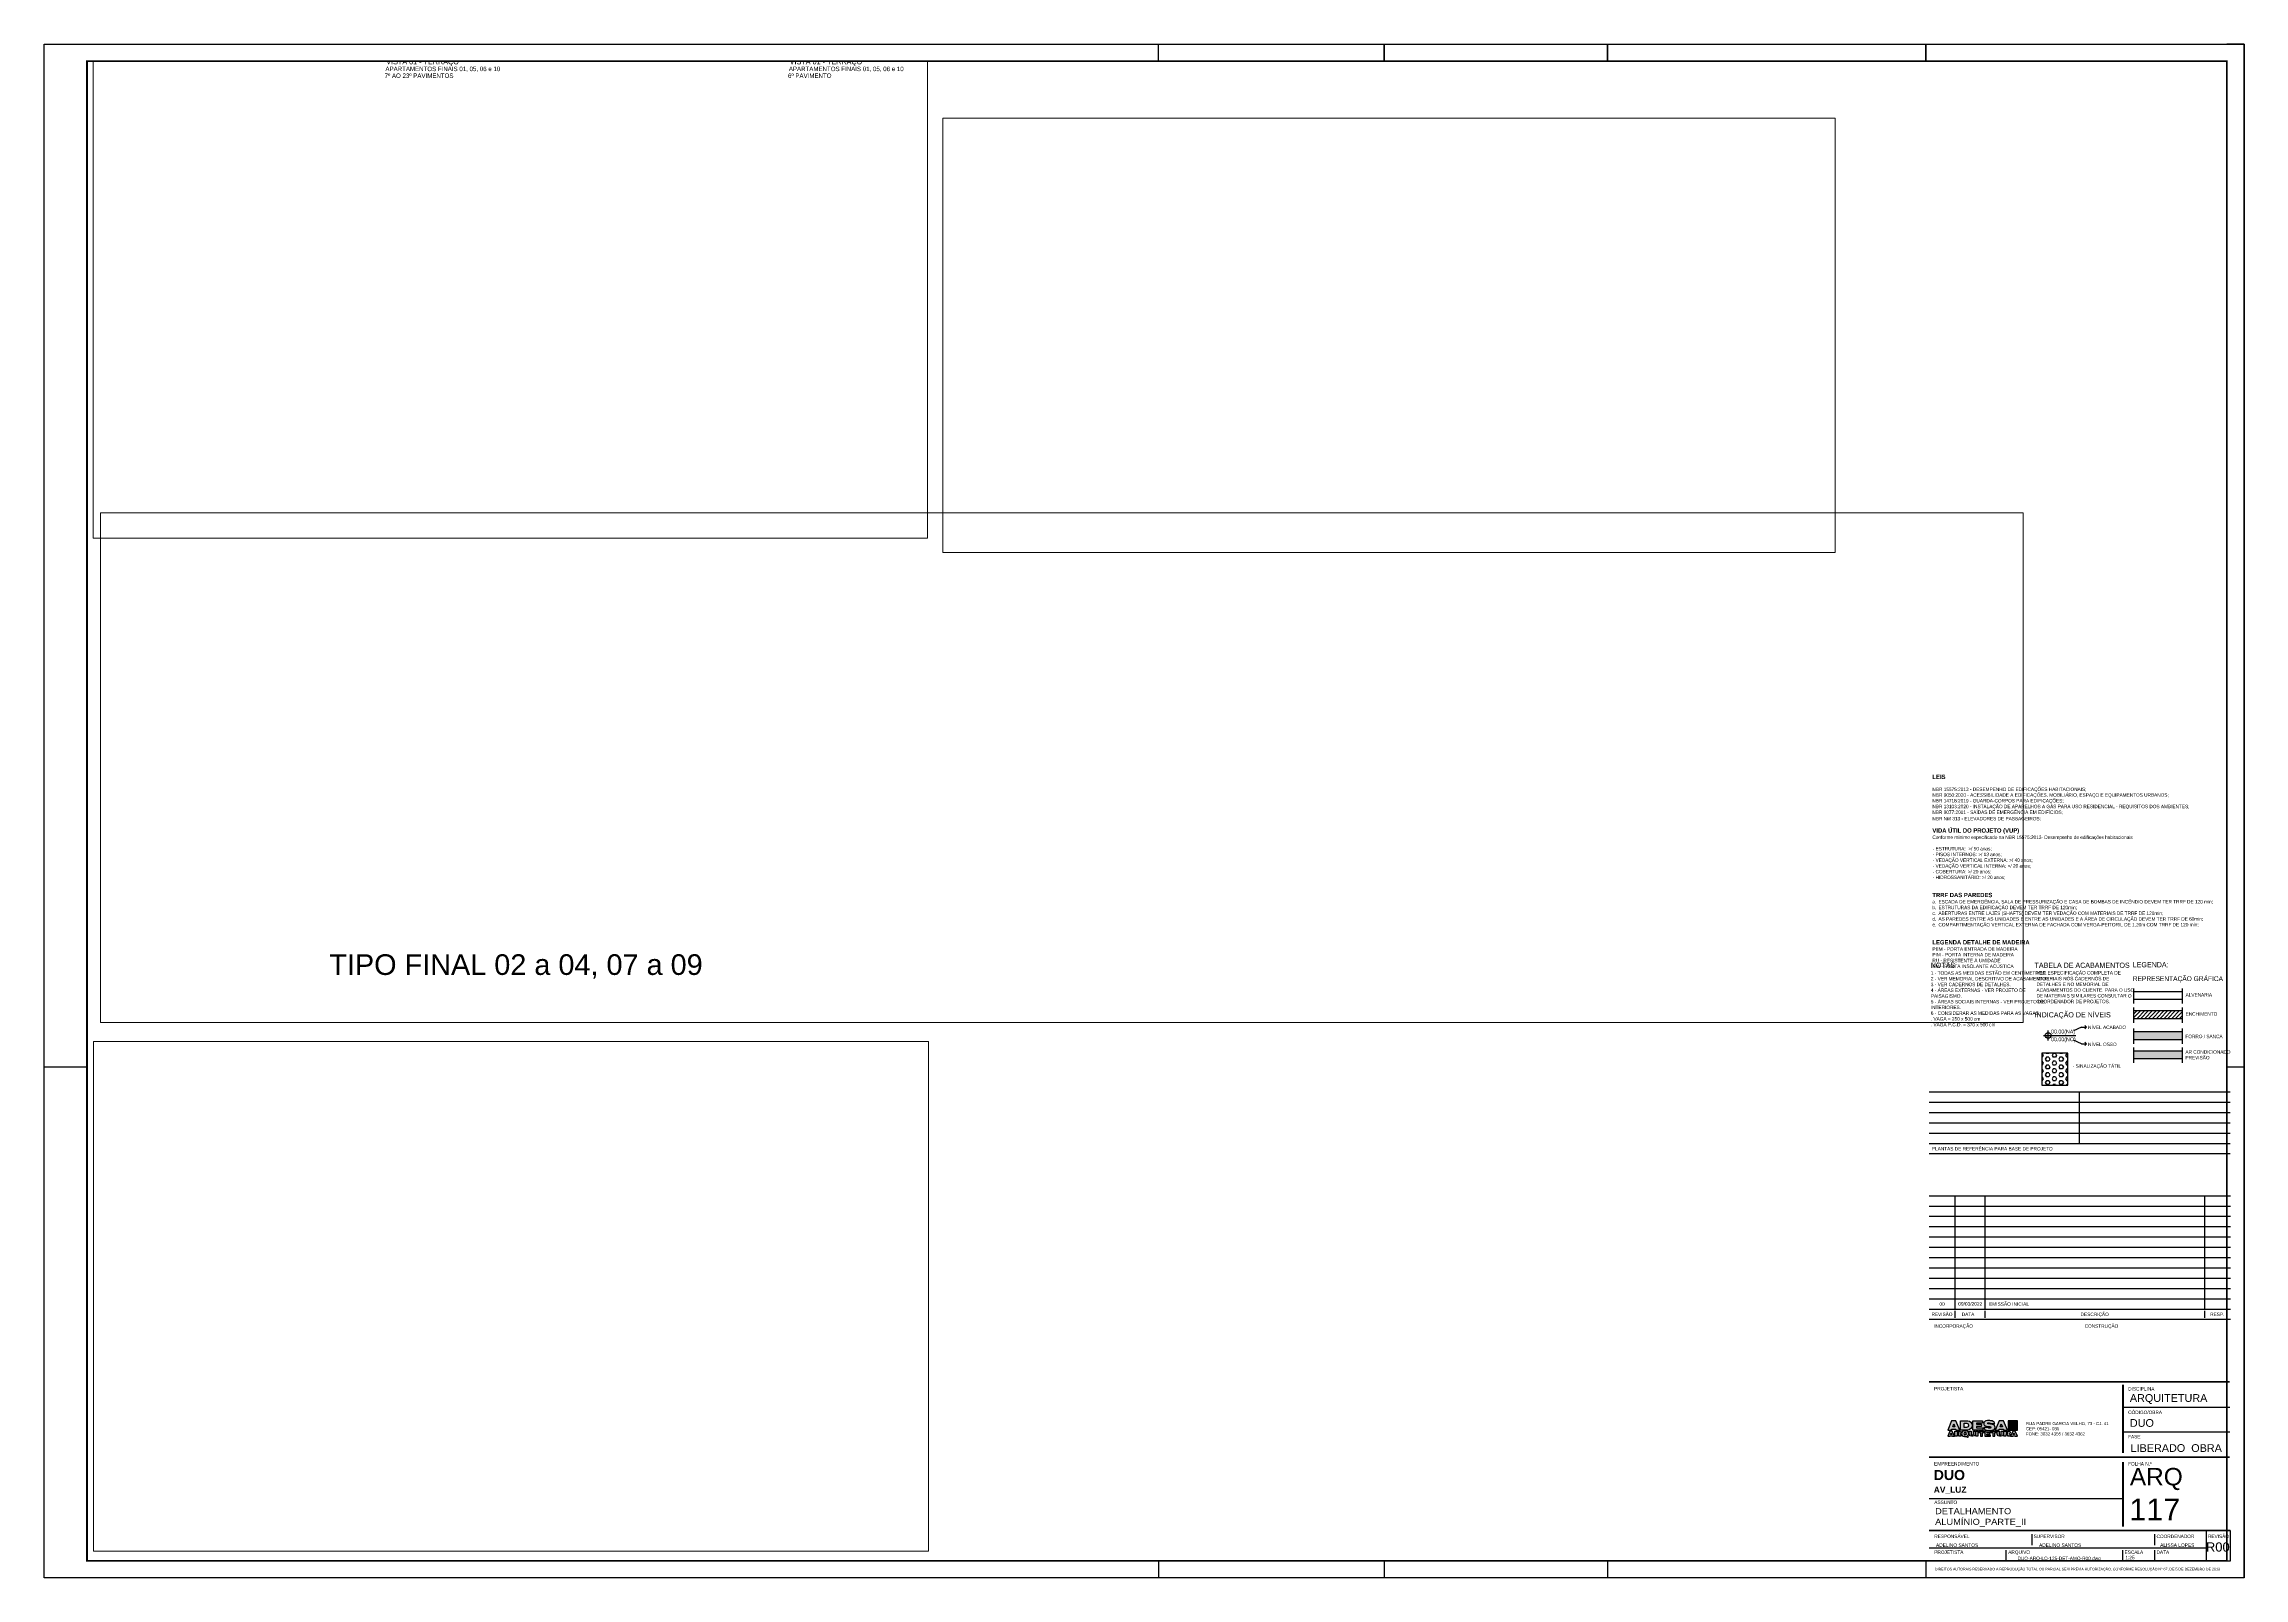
# Paper-space layout 'Layout1 (2)' of a CAD drawing. Header units: metres. Extents: x 2 to 1281, y 2 to 894.
# The model-space entities are those that its viewports show. They can reach past a viewport. Long polylines and large blocks are cut down to what shows.
import ezdxf
from ezdxf.enums import TextEntityAlignment as Align

# ---------------------------------------------------------------- set-up
doc = ezdxf.new("R2010")
doc.units = ezdxf.units.M
for name, color, linetype in [('ARQ-AUX', 7, 'Continuous'), ('ARQ-AUX1', 1, 'Continuous'), ('ARQ-AUX2', 2, 'Continuous'), ('ARQ-DIM', 2, 'Continuous'), ('ARQ-DIM - EMBASAM', 2, 'Continuous'), ('ARQ-DRYWALL', 7, 'Continuous'), ('ARQ-FOLHA', 7, 'Continuous'), ('ARQ-SIM', 1, 'Continuous'), ('ARQ-TXT', 2, 'Continuous'), ('FOLHA', 7, 'Continuous')]:
    doc.layers.add(name, color=color, linetype=linetype)
doc.layers.add('ARQ-FORRO', color=9, linetype='Continuous', lineweight=5)
doc.styles.add('Adesa', font='ARIALN.TTF')
doc.styles.add('Arial', font='arial.ttf')
doc.styles.add('RL CARIMBO', font='arial.ttf', dxfattribs={"width": 0.9, "height": 15})
doc.styles.get("Standard").update_dxf_attribs({"font": 'arial.ttf'})

# ---------------------------------------------------------------- blocks, each defined once
blk = doc.blocks.new('FL-A0')
for p, q in [((-1000, 0), (-1000, 892)), ((-352, 882), (-352, 892)), ((-221, 892), (-221, 882)), ((-221, 882), (-221, 892)), ((-91, 892), (-91, 882)), ((-91, 882), (-91, 892)), ((94, 892), (94, 882)), ((94, 882), (94, 892)), ((279, 0), (279, 892)), ((-352, 10), (-352, 0)), ((-221, 10), (-221, 0)), ((-221, 10), (-221, 0)), ((-91, 10), (-91, 0)), ((-91, 10), (-91, 0)), ((94, 10), (94, 0)), ((94, 10), (94, 0))]:
    blk.add_line(p, q)
at = {"const_width": 1}
blk.add_lwpolyline([(-975, 882), (269, 882), (269, 10), (-975, 10)], close=True, dxfattribs=at)
at = {"layer": 'FOLHA'}
for p, q in [((-1000, 0), (-1000, 892)), ((-1000, 892), (279, 892)), ((279, 892), (269, 892)), ((279, 892), (279, 0)), ((-975, 297), (-1000, 297)), ((279, 297), (269, 297)), ((279, 0), (-1000, 0))]:
    blk.add_line(p, q, dxfattribs=at)
blk = doc.blocks.new('CARIMBO-JARDINS')
at = {"color": 2}
for p, q in [((-176.2, 274.3), (-1.2, 274.3)), ((-88.7, 244.3), (-88.7, 274.3)), ((-176.2, 268.3), (-1.2, 268.3)), ((-176.2, 262.3), (-1.2, 262.3)), ((-176.2, 256.3), (-1.2, 256.3)), ((-176.2, 250.3), (-1.2, 250.3)), ((-176.2, 214), (-1, 214)), ((-176.2, 208), (-1, 208)), ((-161.2, 214), (-161.2, 148)), ((-143.8, 214), (-143.8, 148)), ((-16.2, 214), (-16.2, 148)), ((-176.2, 202), (-1, 202)), ((-176.2, 196), (-1, 196)), ((-176.2, 190), (-1, 190)), ((-176.2, 184), (-1, 184)), ((-176.2, 178), (-1, 178)), ((-176.2, 172), (-1, 172)), ((-176.2, 166), (-1, 166)), ((-176.2, 160), (-1, 160)), ((-176.2, 154), (-1, 154)), ((-63.5, 91.1), (-1.4, 91.1)), ((-63.5, 76.6), (-1.4, 76.6))]:
    blk.add_line(p, q, dxfattribs=at)
at = {"color": 3}
for p, q in [((-176.2, 244.3), (-1.2, 244.3)), ((-1.2, 238.3), (-176.2, 238.3)), ((-176.2, 148), (-1, 148)), ((-1, 142), (-176.2, 142)), ((-161.2, 147), (-161.2, 143)), ((-143.8, 147), (-143.8, 143)), ((-16.2, 147), (-16.2, 143))]:
    blk.add_line(p, q, dxfattribs=at)
at = {"color": 3, "linetype": 'Continuous', "const_width": 1}
for points in [[(-176.2, 105.7), (-1.4, 105.7)], [(-63.5, 64.4), (-63.5, 104.2)], [(-176.2, 62), (-1.4, 62)], [(-63.5, 21.6), (-63.5, 59.1)], [(-176.2, 19.3), (-1, 19.3)]]:
    blk.add_lwpolyline(points, dxfattribs=at)
at = {"color": 2}
for points in [[(-176.2, 38), (-63.5, 38)], [(-176.2, 9.3), (-15, 9.3)]]:
    blk.add_lwpolyline(points, dxfattribs=at)
at = {"color": 2, "linetype": 'Continuous', "ltscale": 0.5}
for points in [[(-116.3, 10.7), (-116.3, 17.2)], [(-44.9, 10.7), (-44.9, 17.2)], [(-15, 1.5), (-15, 19.3)], [(-131.4, 1.5), (-131.4, 7.9)], [(-63.5, 1.5), (-63.5, 7.9)], [(-44.9, 1.5), (-44.9, 7.9)]]:
    blk.add_lwpolyline(points, dxfattribs=at)
at = {"color": 2, "style": 'RL CARIMBO', "width": 0.9}
blk.add_text('PLANTAS DE REFERÊNCIA PARA BASE DE PROJETO', height=2, dxfattribs=at).set_placement((-174.6, 240.3))
for s, p in [('REVISÃO', (-168.7, 146)), ('DATA ', (-153.2, 146)), ('RESP.', (-8.7, 146))]:
    blk.add_text(s, height=2, dxfattribs=at).set_placement(p, align=Align.TOP_CENTER)
blk.add_text('DESCRIÇÃO', height=2, dxfattribs=at).set_placement((-88.1, 146), align=Align.TOP_LEFT)
at = {"color": 3, "style": 'RL CARIMBO', "width": 0.9}
for s, p in [('INCORPORAÇÃO', (-173.3, 137.2)), ('CONSTRUÇÃO', (-85.8, 137.2)), ('PROJETISTA', (-173.3, 100.8)), ('DISCIPLINA', (-60.5, 100.7)), ('CÓDIGO/OBRA', (-60.5, 87)), ('FASE', (-60.5, 72.9)), ('EMPREENDIMENTO', (-173.3, 57.1)), ('FOLHA N.º', (-60.5, 57.1)), ('ASSUNTO', (-173.2, 34.7)), ('RESPONSÁVEL', (-173.2, 14.9)), ('SUPERVISOR', (-115.4, 14.9)), ('COORDENADOR', (-44, 14.9)), ('REVISÃO', (-14.1, 14.9)), ('PROJETISTA', (-173.2, 5.7)), ('ARQUIVO', (-130.2, 5.7)), ('ESCALA', (-62.6, 5.7)), ('DATA', (-44, 5.7))]:
    blk.add_text(s, height=2, dxfattribs=at).set_placement(p)
blk = doc.blocks.new('LOGO ADESA')
at = {"layer": 'FOLHA', "true_color": 0x006983}
h = blk.add_hatch(color=146, dxfattribs=at)
h.dxf.hatch_style = 1
h.paths.add_polyline_path([(4, 4.5), (2.9, 4.5), (1.9, 4.5), (0, 0), (1.8, 0), (1.9, 0.4), (2.9, 0.4), (4, 0.4), (4.1, 0), (5.9, 0)])
h.paths.add_polyline_path([(3.5, 1.5), (2.9, 1.5), (2.4, 1.5), (2.9, 3.1)], flags=16)
h.paths.add_polyline_path([(6.2, 4.5), (6.2, 0), (9.7, 0, 0.948907), (9.7, 4.5)])
h.paths.add_polyline_path([(8, 3.4), (8.9, 3.4, -0.931092), (9.1, 1.2), (8, 1.2)], flags=16)
h.paths.add_polyline_path([(16.8, 3.4), (16.8, 4.5), (12.2, 4.5), (12.2, 0), (17, 0), (17, 1.1), (13.9, 1.1), (13.9, 1.7), (16.3, 1.7), (16.3, 2.8), (13.9, 2.8), (13.9, 3.4)])
h.paths.add_polyline_path([(20.5, 3.4, -0.237413), (20.7, 3.2), (22.7, 3.2, 0.178244), (22.4, 3.9, 0.159561), (21.6, 4.4, 0.040162), (20, 4.6, 0.078066), (18.5, 4.4, 0.12263), (17.7, 4, 0.165276), (17.4, 3.5, 0.071413), (17.4, 2.9, 0.094699), (17.5, 2.6, 0.166692), (18.2, 2, 0.094522), (19.5, 1.7, -0.029062), (20.1, 1.7, -0.020422), (20.5, 1.6, -0.002895), (20.6, 1.6, -0.253582), (20.9, 1.4, -0.244103), (20.8, 1.2, -0.158589), (20.6, 1, -0.13145), (19.9, 1, -0.045808), (19.6, 1.1, -0.270689), (19.4, 1.3), (17.3, 1.3, 0.28517), (18.6, 0, 0.068195), (20.1, -0.2, 0.078133), (22, 0.1, 0.324293), (22.9, 1.4, 0.386526), (21.7, 2.7), (19.7, 3, -0.100578), (19.4, 3.1, -0.633349), (19.4, 3.5, -0.221103)])
h.paths.add_polyline_path([(24.9, 4.5), (23, 0), (24.8, 0), (24.9, 0.4), (25.9, 0.4), (26.9, 0.4), (27, 0), (28.9, 0), (26.9, 4.5), (25.9, 4.5)])
h.paths.add_polyline_path([(25.9, 3.1), (26.5, 1.5), (25.9, 1.5), (25.3, 1.5)], flags=16)
h.paths.add_polyline_path([(32, -0.5), (31.4, -0.5), (30.3, -3), (31.4, -3), (31.4, -2.8), (32, -2.8), (32.6, -2.8), (32.6, -3), (33.7, -3), (32.6, -0.5)])
h.paths.add_polyline_path([(32, -1.3), (32.3, -2.1), (32, -2.1), (31.7, -2.1)], flags=16)
h.paths.add_polyline_path([(27.1, -0.5), (27.1, -3), (28.1, -3), (28.1, -2.3), (28.9, -2.3, -0.29686), (29, -2.4), (29, -3), (30.1, -3), (30.1, -2.2, 0.285546), (29.7, -1.8, 0.266418), (30.1, -1.4), (30.1, -0.9, 0.296968), (29.3, -0.5)])
h.paths.add_polyline_path([(28.2, -1.1), (28.9, -1.1, -0.918201), (28.9, -1.6), (28.2, -1.6)], flags=16)
h.paths.add_polyline_path([(1.7, -0.5), (1.1, -0.5), (0, -3), (1, -3), (1.1, -2.8), (1.7, -2.8), (2.2, -2.8), (2.3, -3), (3.3, -3), (2.2, -0.5)])
h.paths.add_polyline_path([(1.7, -1.3), (2, -2.1), (1.7, -2.1), (1.3, -2.1)], flags=16)
h.paths.add_polyline_path([(3.5, -0.5), (3.5, -3), (4.5, -3), (4.5, -2.2), (5.3, -2.2, -0.29686), (5.4, -2.4), (5.4, -3), (6.4, -3), (6.4, -2.2, 0.285546), (6.1, -1.8, 0.266418), (6.4, -1.4), (6.4, -0.9, 0.296968), (5.7, -0.5)])
h.paths.add_polyline_path([(4.6, -1.1), (5.3, -1.1, -0.918201), (5.3, -1.6), (4.6, -1.6)], flags=16)
h.paths.add_polyline_path([(8.1, -0.4, 0.187369), (7, -0.9, 0.315446), (7, -2.6, 0.187369), (8.1, -3.1), (8.8, -3.1, 0.0369), (9, -3), (9.5, -3.5), (10, -3.1), (9.7, -2.7, 0.043768), (9.9, -2.6, 0.315446), (9.9, -0.9, 0.187369), (8.8, -0.4)])
h.paths.add_polyline_path([(8.8, -1.2, -0.329329), (9, -2.1), (8.8, -1.8), (8.3, -2.2), (8.5, -2.4, -0.179141), (8.1, -2.3, -0.447153), (8.1, -1.2, -0.305995)], flags=16)
h.paths.add_polyline_path([(12.4, -1.9, -0.17674), (12.3, -2.2, -0.173532), (12, -2.3), (11.8, -2.3), (11.7, -2.3, -0.173532), (11.4, -2.2, -0.152792), (11.3, -2), (11.3, -0.5), (10.4, -0.5), (10.4, -2, 0.102402), (10.5, -2.3, 0.302428), (11.5, -3), (11.8, -3), (12.2, -3, 0.295825), (13.2, -2.3, 0.102402), (13.3, -2), (13.3, -0.5), (12.4, -0.5)])
h.paths.add_polyline_path([(14.6, -0.5), (13.6, -0.5), (13.6, -3), (14.6, -3)])
h.paths.add_polyline_path([(16.8, -1.1), (17.7, -1.1), (17.7, -0.5), (14.9, -0.5), (14.9, -1.1), (15.8, -1.1), (15.8, -3), (16.8, -3)])
h.paths.add_polyline_path([(18, -0.5), (18, -3), (20.7, -3), (20.7, -2.4), (18.9, -2.4), (18.9, -2), (20.3, -2), (20.3, -1.4), (18.9, -1.4), (18.9, -1.1), (20.6, -1.1), (20.6, -0.5)])
h.paths.add_polyline_path([(20.9, -0.5), (20.9, -1.1), (21.8, -1.1), (21.8, -3), (22.7, -3), (22.7, -1.1), (23.6, -1.1), (23.6, -0.5)])
h.paths.add_polyline_path([(25.9, -1.9, -0.17674), (25.8, -2.2, -0.173532), (25.6, -2.3), (25.4, -2.3), (25.2, -2.3, -0.173532), (25, -2.2, -0.152792), (24.9, -2), (24.9, -0.5), (23.9, -0.5), (23.9, -2, 0.102402), (24, -2.3, 0.302428), (25.1, -3), (25.4, -3), (25.8, -3, 0.295825), (26.8, -2.3, 0.102402), (26.8, -2), (26.8, -0.5), (25.9, -0.5)])
at = {"layer": 'FOLHA'}
h = blk.add_hatch(color=7, dxfattribs=at)
h.dxf.hatch_style = 1
h.paths.add_polyline_path([(29.2, 0), (33.7, 0), (33.7, 4.5), (29.2, 4.5)])
at = {"color": 7}
blk.add_lwpolyline([(29.2, 0), (33.7, 0), (33.7, 4.5), (29.2, 4.5)], close=True, dxfattribs=at)
at = {"layer": 'FOLHA', "color": 146, "true_color": 0x006983}
for points in [[(2.9, 4.5), (1.9, 4.5), (0, 0), (1.8, 0), (1.9, 0.4), (2.9, 0.4), (4, 0.4), (4.1, 0), (5.9, 0), (4, 4.5)], [(2.9, 1.5), (2.4, 1.5), (2.9, 3.1), (3.5, 1.5)], [(17, 0), (12.2, 0), (12.2, 4.5), (16.8, 4.5), (16.8, 3.4), (13.9, 3.4), (13.9, 2.8), (16.3, 2.8), (16.3, 1.7), (13.9, 1.7), (13.9, 1.1), (17, 1.1)], [(25.9, 4.5), (24.9, 4.5), (23, 0), (24.8, 0), (24.9, 0.4), (25.9, 0.4), (26.9, 0.4), (27, 0), (28.9, 0), (26.9, 4.5)], [(25.9, 1.5), (25.3, 1.5), (25.9, 3.1), (26.5, 1.5)], [(1.7, -0.5), (1.1, -0.5), (0, -3), (1, -3), (1.1, -2.8), (1.7, -2.8), (2.2, -2.8), (2.3, -3), (3.3, -3), (2.2, -0.5)], [(1.7, -2.1), (1.3, -2.1), (1.7, -1.3), (2, -2.1)], [(13.6, -0.5), (14.6, -0.5), (14.6, -3), (13.6, -3)], [(32, -0.5), (31.4, -0.5), (30.3, -3), (31.4, -3), (31.4, -2.8), (32, -2.8), (32.6, -2.8), (32.6, -3), (33.7, -3), (32.6, -0.5)], [(32, -2.1), (31.7, -2.1), (32, -1.3), (32.3, -2.1)]]:
    blk.add_lwpolyline(points, close=True, dxfattribs=at)
for points in [[(6.2, 0), (6.2, 4.5), (9.7, 4.5, -0.948907), (9.7, 0)], [(8, 1.2), (8, 3.4), (8.9, 3.4, -0.931092), (9.1, 1.2)], [(5.7, -0.5, -0.296968), (6.4, -0.9), (6.4, -1.4, -0.266418), (6.1, -1.8, -0.285546), (6.4, -2.2), (6.4, -3), (5.4, -3), (5.4, -2.4, 0.29686), (5.3, -2.2), (4.5, -2.2), (4.5, -3), (3.5, -3), (3.5, -0.5)], [(4.6, -1.6), (5.3, -1.6, 0.885214), (5.3, -1.1), (4.6, -1.1)], [(7, -2.6, 0.187369), (8.1, -3.1), (8.8, -3.1, 0.0369), (9, -3), (9.5, -3.5), (10, -3.1), (9.7, -2.7, 0.043768), (9.9, -2.6, 0.315446), (9.9, -0.9, 0.187369), (8.8, -0.4), (8.1, -0.4, 0.187369), (7, -0.9, 0.315446)], [(11.8, -3), (11.5, -3, -0.295825), (10.5, -2.3, -0.102402), (10.4, -2), (10.4, -0.5), (10.4, -0.5), (11.3, -0.5), (11.3, -1.9, 0.17674), (11.4, -2.2, 0.159698), (11.6, -2.3, 0.071182), (11.7, -2.3), (11.8, -2.3), (12, -2.3, 0.071182), (12.1, -2.3, 0.159698), (12.3, -2.2, 0.17674), (12.4, -1.9), (12.4, -0.5), (13.3, -0.5), (13.3, -0.5), (13.3, -2, -0.102402), (13.2, -2.3, -0.295825), (12.2, -3)], [(25.4, -3), (25, -3, -0.295825), (24, -2.3, -0.102402), (23.9, -2), (23.9, -0.5), (23.9, -0.5), (24.9, -0.5), (24.9, -1.9, 0.17674), (25, -2.2, 0.159698), (25.2, -2.3, 0.071182), (25.2, -2.3), (25.4, -2.3), (25.6, -2.3, 0.071182), (25.6, -2.3, 0.159698), (25.8, -2.2, 0.17674), (25.9, -1.9), (25.9, -0.5), (26.8, -0.5), (26.8, -0.5), (26.8, -2, -0.102402), (26.8, -2.3, -0.295825), (25.8, -3)], [(29.3, -0.5, -0.296968), (30.1, -0.9), (30.1, -1.4, -0.266418), (29.7, -1.8, -0.285546), (30.1, -2.2), (30.1, -3), (29, -3), (29, -2.4, 0.29686), (28.9, -2.3), (28.1, -2.3), (28.1, -3), (27.1, -3), (27.1, -0.5)], [(28.2, -1.6), (28.9, -1.6, 0.885214), (28.9, -1.1), (28.2, -1.1)]]:
    blk.add_lwpolyline(points, format="xyb", close=True, dxfattribs=at)
for points in [[(17.3, 1.3), (17.3, 1.3, 0.283261), (18.6, 0, 0.068195), (20.1, -0.2, 0.078133), (22, 0.1, 0.324293), (22.9, 1.4, 0.386526), (21.7, 2.7), (19.7, 3, -0.100578), (19.4, 3.1, -0.633349), (19.4, 3.5, -0.221103), (20.5, 3.4, -0.237413), (20.7, 3.2), (22.7, 3.2), (22.7, 3.2, 0.167313), (22.4, 3.9, 0.159561), (21.6, 4.4, 0.040162), (20, 4.6, 0.078066), (18.5, 4.4, 0.12263), (17.7, 4, 0.165276), (17.4, 3.5, 0.071413), (17.4, 2.9, 0.094699), (17.5, 2.6, 0.166692), (18.2, 2, 0.094522), (19.5, 1.7, -0.029062), (20.1, 1.7, -0.020422), (20.5, 1.6, -0.002895), (20.6, 1.6, -0.253582), (20.9, 1.4, -0.244103), (20.8, 1.2, -0.158589), (20.6, 1, -0.13145), (19.9, 1, -0.045808), (19.6, 1.1, -0.270689), (19.4, 1.3), (17.3, 1.3)], [(8.8, -1.2, 0.305995), (8.1, -1.2, 0.447153), (8.1, -2.3, 0.179141), (8.5, -2.4), (8.3, -2.2), (8.8, -1.8), (9, -2.1, 0.329329), (8.8, -1.2)]]:
    blk.add_lwpolyline(points, format="xyb", dxfattribs=at)
for points in [[(14.9, -0.5), (14.9, -1.1), (15.8, -1.1), (15.8, -3), (16.8, -3), (16.8, -1.1), (17.7, -1.1), (17.7, -0.5), (14.9, -0.5), (17.7, -0.5)], [(18, -0.5), (18, -3), (20.7, -3), (20.7, -2.4), (18.9, -2.4), (18.9, -2), (20.3, -2), (20.3, -1.4), (18.9, -1.4), (18.9, -1.1), (20.6, -1.1), (20.6, -0.5), (18, -0.5)], [(20.9, -0.5), (20.9, -1.1), (21.8, -1.1), (21.8, -3), (22.7, -3), (22.7, -1.1), (23.6, -1.1), (23.6, -0.5), (20.9, -0.5), (23.6, -0.5)]]:
    blk.add_lwpolyline(points, dxfattribs=at)
at = {"layer": 'ARQ-FOLHA', "insert": (37.8, 3.9), "char_height": 1.5, "width": 41.969, "attachment_point": 1, "style": 'Arial'}
blk.add_mtext('RUA PADRE GARCIA VELHO, 73 - CJ. 41\\PCEP: 05421- 030\\PFONE: 3032 4355 / 3032 4362 ', dxfattribs=at)
blk = doc.blocks.new('.CARIMBO')
at = {"layer": 'ARQ-DIM'}
blk.add_lwpolyline([(161.2, 7.5), (175.2, 7.5), (175.2, 25.2)], dxfattribs=at)
at = {"color": 2}
blk.add_blockref('CARIMBO-JARDINS', (176.2, 5.9), dxfattribs=at)
at = {"layer": 'ARQ-FOLHA', "xscale": 1.20352306414466, "yscale": 1.20352306414466, "zscale": 1.20352306414466}
blk.add_blockref('LOGO ADESA', (10.8, 83.6), dxfattribs=at)
at = {"color": 2, "style": 'RL CARIMBO', "width": 0.9}
blk.add_text('DUO-ARQ-LO-125-DET-AMO-R00.dwg', height=2, dxfattribs=at).set_placement((51.4, 8))
at = {"color": 4, "attachment_point": 1, "style": 'Arial'}
for s, width, insert, char_height in [('ARQUITETURA', 3.126, (116.7, 104.5), 4.5), ('{\\C2;DUO}', 3.126, (116.7, 90), 4.5), ('{\\C5;LIBERADO  OBRA}', 75.072, (117.1, 75.4), 4.5), ('{\\fArial|b1|i0|c0|p34;DUO\\P\\H0.59829x;AV_LUZ}', 3.126, (2.7, 60.4), 5.85), ('{\\C5;ARQ}', 3.126, (116.7, 61.6), 10.16), ('{\\C2;ADELINO SANTOS}', 44.405, (4, 17.7), 2), ('{\\C2;ADELINO SANTOS}', 44.405, (63.9, 17.7), 2), ('{\\C2;ALISSA LOPES}', 44.405, (134.3, 17.7), 2)]:
    blk.add_mtext_dynamic_manual_height_columns(s, width=width, gutter_width=1, heights=[0], dxfattribs=dict(at, insert=insert, char_height=char_height))
at = {"layer": 'ARQ-FOLHA', "style": 'Arial'}
blk.add_text('00', height=2, dxfattribs=at).set_placement((9.1, 155.9), align=Align.RIGHT)
blk.add_text('EMISSÃO INICIAL', height=2, dxfattribs=at).set_placement((34.8, 155.9))
at = {"layer": 'FOLHA', "style": 'Arial'}
blk.add_text('DIREITOS AUTORAIS RESERVADO A REPRODUÇÃO TOTAL OU PARCIAL SEM PRÉVIA AUTORIZAÇÃO, CONFORME RESOLUÇÃO N° 67, DE 5 DE DEZEMBRO DE 2013', height=1.5, dxfattribs=at).set_placement((3.4, 2))
blk = doc.blocks.new('REF_LEG$0$SBPLNIV2')
for p, q in [((-0.25, 0), (1.44, 0)), ((0, -0.27), (0, 0.26))]:
    blk.add_line(p, q)
blk.add_circle((0, 0), 0.15)
at = {"color": 2, "style": 'Adesa'}
for tag, p in [('NIVELA', (0.15, 0.1)), ('NIVELO', (0.15, -0.3))]:
    blk.add_attdef(tag, p, '', height=0.2, dxfattribs=at)
blk = doc.blocks.new('CARIMBO')
h = blk.add_hatch()
h.set_pattern_fill('HEX', color=256, scale=0.4125, angle=180, style=0)
h.set_pattern_definition([(180, (75.6412, 290.77), (-3e-16, -2.26845), [1.3097, -2.61938]), (300, (75.6412, 290.77), (1.96453, 1.13422), [1.3097, -2.61938]), (240, (74.3315, 290.77), (1.96453, -1.13422), [1.3097, -2.61938])])
h.paths.add_polyline_path([(80.5, 302.2), (65.5, 302.2), (65.5, 283.5), (80.5, 283.5)])
at = {"layer": 'ARQ-AUX1'}
h = blk.add_hatch(dxfattribs=at)
h.set_pattern_fill('ANSI31', color=256, scale=0.5)
h.set_pattern_definition([(45, (-741.3556, -163.1018), (-1.122532, 1.122532), [])])
h.paths.add_polyline_path([(147, 326.9), (118.8, 326.9), (118.8, 322.4), (147, 322.4)])
at = {"layer": 'ARQ-DRYWALL', "ltscale": 10}
blk.add_hatch(color=162, dxfattribs=at).paths.add_polyline_path([(147, 303.5), (118.8, 303.5), (118.8, 299), (147, 299)])
at = {"layer": 'ARQ-FORRO'}
h = blk.add_hatch(color=256, dxfattribs=at)
h.dxf.hatch_style = 1
h.paths.add_polyline_path([(147, 314.6), (118.8, 314.6), (118.8, 310.1), (147, 310.1)])
blk.add_lwpolyline([(80.5, 302.2), (65.5, 302.2), (65.5, 283.5), (80.5, 283.5)], close=True)
at = {"layer": 'ARQ-AUX2'}
for p, q in [((118.8, 338), (147, 338)), ((118.8, 333.5), (147, 333.5)), ((118.8, 326.9), (147, 326.9)), ((118.8, 322.4), (147, 322.4)), ((147, 314.6), (118.8, 314.6)), ((118.8, 310.1), (147, 310.1)), ((118.8, 303.5), (147, 303.5)), ((118.8, 299), (147, 299))]:
    blk.add_line(p, q, dxfattribs=at)
at = {"layer": 'ARQ-SIM'}
for p, q in [((118.8, 339.8), (118.8, 331)), ((147, 339.8), (147, 331)), ((118.8, 328.7), (118.8, 319.9)), ((147, 328.7), (147, 319.9)), ((88.4, 317.3), (83.8, 315.2)), ((88.4, 307.7), (83.8, 309.8)), ((88.4, 317.3), (91.4, 317.3)), ((88.4, 307.7), (91.4, 307.7)), ((91.4, 317.3), (90.4, 318.3)), ((91.4, 317.3), (90.4, 316.4)), ((91.4, 307.7), (90.4, 308.6)), ((91.4, 307.7), (90.4, 306.7)), ((118.8, 316.5), (118.8, 307.7)), ((147, 316.5), (147, 307.7)), ((118.8, 305.4), (118.8, 296.6)), ((147, 305.4), (147, 296.6))]:
    blk.add_line(p, q, dxfattribs=at)
at = {"layer": 'ARQ-AUX', "color": 8}
blk.add_blockref('.CARIMBO', (-0.1, -0.6), dxfattribs=at)
at = {"layer": 'ARQ-TXT', "ltscale": 10, "xscale": 11.19999999999999, "yscale": 11.19999999999999, "zscale": 11.19999999999999}
blk.add_blockref('REF_LEG$0$SBPLNIV2', (69.1, 312.5), dxfattribs=at).add_auto_attribs({'NIVELA': '00.00(NA)', 'NIVELO': '00.00(NO)'})
at = {"layer": 'ARQ-TXT', "style": 'Adesa'}
for s, height, p in [('TABELA DE ACABAMENTOS', 3, (61.2, 351.8)), ('LEGENDA:', 3, (118.3, 352.1)), ('REPRESENTAÇÃO GRÁFICA', 2.8, (118.3, 344.1)), ('INDICAÇÃO DE NÍVEIS', 3, (61.2, 323))]:
    blk.add_text(s, height=height, dxfattribs=at).set_placement(p)
at = {"layer": 'ARQ-TXT', "ltscale": 10, "style": 'Adesa'}
for s, p in [('ALVENARIA', (149, 335.1)), ('ENCHIMENTO', (149, 324)), ('NÍVEL ACABADO', (92.3, 316.2)), ('NÍVEL OSSO', (92.3, 306.3)), ('FORRO / SANCA', (148.9, 310.9)), ('AR CONDICIONADO', (148.9, 301.9)), ('PREVISÃO', (148.9, 298.6))]:
    blk.add_text(s, height=2, dxfattribs=at).set_placement(p)
at = {"layer": 'ARQ-TXT', "insert": (1.8, 464.9), "char_height": 0.23, "attachment_point": 1, "style": 'Adesa'}
blk.add_mtext_dynamic_manual_height_columns('\\A1;{\\fArial Narrow|b1|i0|c0|p34;\\P\\P\\H10.86957x;LEIS\\P\\H0.8x;\\P\\fArial Narrow|b0|i0|c0|p34;NBR 15575:2013 - DESEMPENHO DE EDIFICAÇÕES HABITACIONAIS;\\PNBR 9050:2020 - ACESSIBILIDADE A EDIFICAÇÕES, MOBILIÁRIO, ESPAÇO E EQUIPAMENTOS URBANOS;\\PNBR 14718:2019 - GUARDA-CORPOS PARA EDIFICAÇÕES;\\PNBR 13103:2020 - INSTALAÇÃO DE APARELHOS A GÁS PARA USO RESIDENCIAL - REQUISITOS DOS AMBIENTES;\\PNBR 9077:2001 - SAÍDAS DE EMERGÊNCIA EM EDIFÍCIOS;\\P\\A0;\\fCalibri|b0|i0|c0|p34;\\H0.115x;\\P\\fArial Narrow|b0|i0|c0|p34;\\H8.6956x;NBR NM 313 - ELEVADORES DE PASSAGEIROS;\\P\\A1;\\P\\fArial Narrow|b1|i0|c0|p34;\\H1.25001x;VIDA ÚTIL DO PROJETO (VUP) \\P\\fArial Narrow|b0|i0|c0|p34;\\H0.8x;Conforme mínimo especificado na NBR 15575:2013- Desempenho de edificações habitacionais \\P\\P\\pi-0.69,l0.92,t1.84;-^IESTRUTURA:  \\A0;>/\\A1; 50 anos;\\P-^IPISOS INTERNOS: \\A0;>/\\A1; 13 anos;\\P-^IVEDAÇÃO VERTICAL EXTERNA: \\A0;>/\\A1; 40 anos;\\P-^IVEDAÇÃO VERTICAL INTERNA: \\A0;>/\\A1; 20 anos;\\P-^ICOBERTURA: \\A0;>/\\A1; 20 anos;\\P-^IHIDROSSANITÁRIO: \\A0;>/\\A1; 20 anos;\\P\\pi0,l0,tz;\\P\\P\\fArial Narrow|b1|i0|c0|p34;\\H1.25x;TRRF DAS PAREDES \\fArial Narrow|b0|i0|c0|p34;\\H0.8x;\\P\\A0;a.^I ESCADA DE EMERGÊNCIA, SALA DE PRESSURIZAÇÃO E CASA DE BOMBAS DE INCÊNDIO DEVEM TER TRRF DE 120 min;\\Pb.^I ESTRUTURAS DA EDIFICAÇÃO DEVEM TER TRRF DE 120min;\\Pc.^I ABERTURAS ENTRE LAJES (SHAFTS) DEVEM TER VEDAÇÃO COM MATERIAIS DE TRRF DE 120min;\\Pd.^I AS PAREDES ENTRE AS UNIDADES E ENTRE AS UNIDADES E A ÁREA DE CIRCULAÇÃO DEVEM TER TRRF DE 60min;\\Pe.^I COMPARTIMENTAÇÃO VERTICAL EXTERNA DE FACHADA COM VERGA-PEITORIL DE 1,20m COM TRRF DE 120 min;\\H0.115x;\\P\\A1;\\H8.69567x;\\P\\P\\A0;\\fArial Narrow|b1|i0|c0|p34;\\H1.24999x;LEGENDA DETALHE DE MADEIRA\\H0.115x;\\P\\fArial Narrow|b0|i0|c0|p34;\\H6.95652x;PEM - PORTA ENTRADA DE MADEIRA\\PPIM - PORTA INTERNA DE MADEIRA\\PRU - RESISTENTE À UMIDADE\\PPIA - PORTA INSOLANTE ACÚSTICA\\H0.115x;\\P\\A1;\\H8.69569x;\\P\\P }', width=202.946, gutter_width=25, heights=[137], dxfattribs=at)
at = {"layer": 'ARQ-TXT', "insert": (0.9, 354.8), "char_height": 2, "width": 56.24, "attachment_point": 1, "style": 'Adesa'}
blk.add_mtext('{\\H1.5x;NOTAS}\\P1 - TODAS AS MEDIDAS ESTÃO EM CENTÍMETROS.\\P2 - VER MEMORIAL DESCRITIVO DE ACABAMENTOS.\\P3 - VER CADERNOS DE DETALHES.\\P4 - ÁREAS EXTERNAS - VER PROJETO DE PAISAGISMO.\\P5 - ÁREAS SOCIAIS INTERNAS - VER PROJETO DE INTERIORES.\\P6 - CONSIDERAR AS MEDIDAS PARA AS VAGAS:\\P. VAGA = 250 x 500 cm\\P. VAGA P.C.D. = 370 x 500 cm', dxfattribs=at)
at = {"layer": 'ARQ-TXT', "ltscale": 10, "char_height": 2, "attachment_point": 1, "style": 'Adesa'}
for s, insert, width in [('VER ESPECIFICAÇÃO COMPLETA DE MATERIAIS NOS CADERNOS DE DETALHES E NO MEMORIAL DE ACABAMENTOS DO CLIENTE. PARA O USO DE MATERIAIS SIMILARES CONSULTAR O COORDENADOR DE PROJETOS.', (62.3, 349.9), 47.909), ('\\A1;- SINALIZAÇÃO TÁTIL ', (83.4, 295.7), 88.81)]:
    blk.add_mtext(s, dxfattribs=dict(at, insert=insert, width=width))
blk = doc.blocks.new('AREAS MOLHADAS')
at = {"insert": (15.9774, -13.563), "char_height": 0.3, "attachment_point": 1}
blk.add_mtext_dynamic_manual_height_columns('TIPO FINAL 02 a 04, 07 a 09', width=12.461422, gutter_width=12.5, heights=[0], dxfattribs=at)
at = {"layer": 'ARQ-TXT', "style": 'Adesa'}
for s, p in [('7º AO 23º PAVIMENTOS', (40.6706, -0.6163, 217.9394)), ('APARTAMENTOS FINAIS 01, 05, 06 e 10', (40.6827, -0.5175, 108.9697)), ('6º PAVIMENTO', (46.5337, -0.6163, 217.9394)), ('APARTAMENTOS FINAIS 01, 05, 06 e 10', (46.5458, -0.5175, 108.9697))]:
    blk.add_text(s, height=0.065, dxfattribs=at).set_placement(p)
at = {"layer": 'ARQ-TXT', "ltscale": 0.5, "style": 'Adesa'}
for p in [(40.6948, -0.4187, 0), (46.5579, -0.4187, 0)]:
    blk.add_text('VISTA 01 - TERRAÇO', height=0.08, dxfattribs=at).set_placement(p)

msp = doc.modelspace()

# ---------------------------------------------------------------- block references
msp.add_blockref('AREAS MOLHADAS', (0, 0))

psp = doc.layouts.new('Layout1 (2)')

# ---------------------------------------------------------------- block references
psp.add_blockref('FL-A0', (1002.5, 1.6))
at = {"layer": 'ARQ-DIM - EMBASAM'}
psp.add_blockref('CARIMBO', (1098.5, 4.6), dxfattribs=at)

# ---------------------------------------------------------------- texts
at = {"color": 4, "style": 'RL CARIMBO', "width": 1.1}
for tag, p in [('DETALHAMENTO', (1101.9, 42.2)), ('ALUMÍNIO_PARTE_II', (1101.9, 36))]:
    psp.add_attdef(tag, text='', height=3.5, dxfattribs=at).set_placement(p, align=Align.TOP_LEFT)
at = {"color": 5, "style": 'RL CARIMBO'}
psp.add_attdef('117', text='', height=12.7, dxfattribs=at).set_placement((1214.8, 47.8), align=Align.TOP_LEFT)
at = {"color": 2, "style": 'RL CARIMBO', "width": 0.9}
psp.add_attdef('1:25', text='', height=2, dxfattribs=at).set_placement((1212.5, 14.5), align=Align.TOP_LEFT)
at = {"color": 10, "style": 'RL CARIMBO'}
psp.add_attdef('R00', text='', height=5.4, dxfattribs=at).set_placement((1259.3, 22.3), align=Align.TOP_LEFT)
at = {"layer": 'ARQ-FOLHA', "style": 'Arial'}
psp.add_text('09/03/2022', height=2, dxfattribs=at).set_placement((1129.3, 160), align=Align.RIGHT)

# ---------------------------------------------------------------- viewports
at = {"layer": '0'}
psp.add_viewport(center=(273.6, 744.9), size=(485.1, 277.23), view_center_point=(42.498, -3.841), view_height=6.93075, dxfattribs=at)
for center, size, view_center_point, view_height, status in [((784.4, 724.2), (518.9, 252.453), (6.161, -11.399), 6.31133, 3), ((594.2, 472.8), (1117.8, 296.395), (26.624, -10.85), 7.40989, 4), ((274, 165.3), (485.5, 296.395), (46.798, -10.85), 7.40989, 5)]:
    psp.add_viewport(center=center, size=size, view_center_point=view_center_point, view_height=view_height, status=status, dxfattribs=at)

doc.saveas('drawing.dxf')
